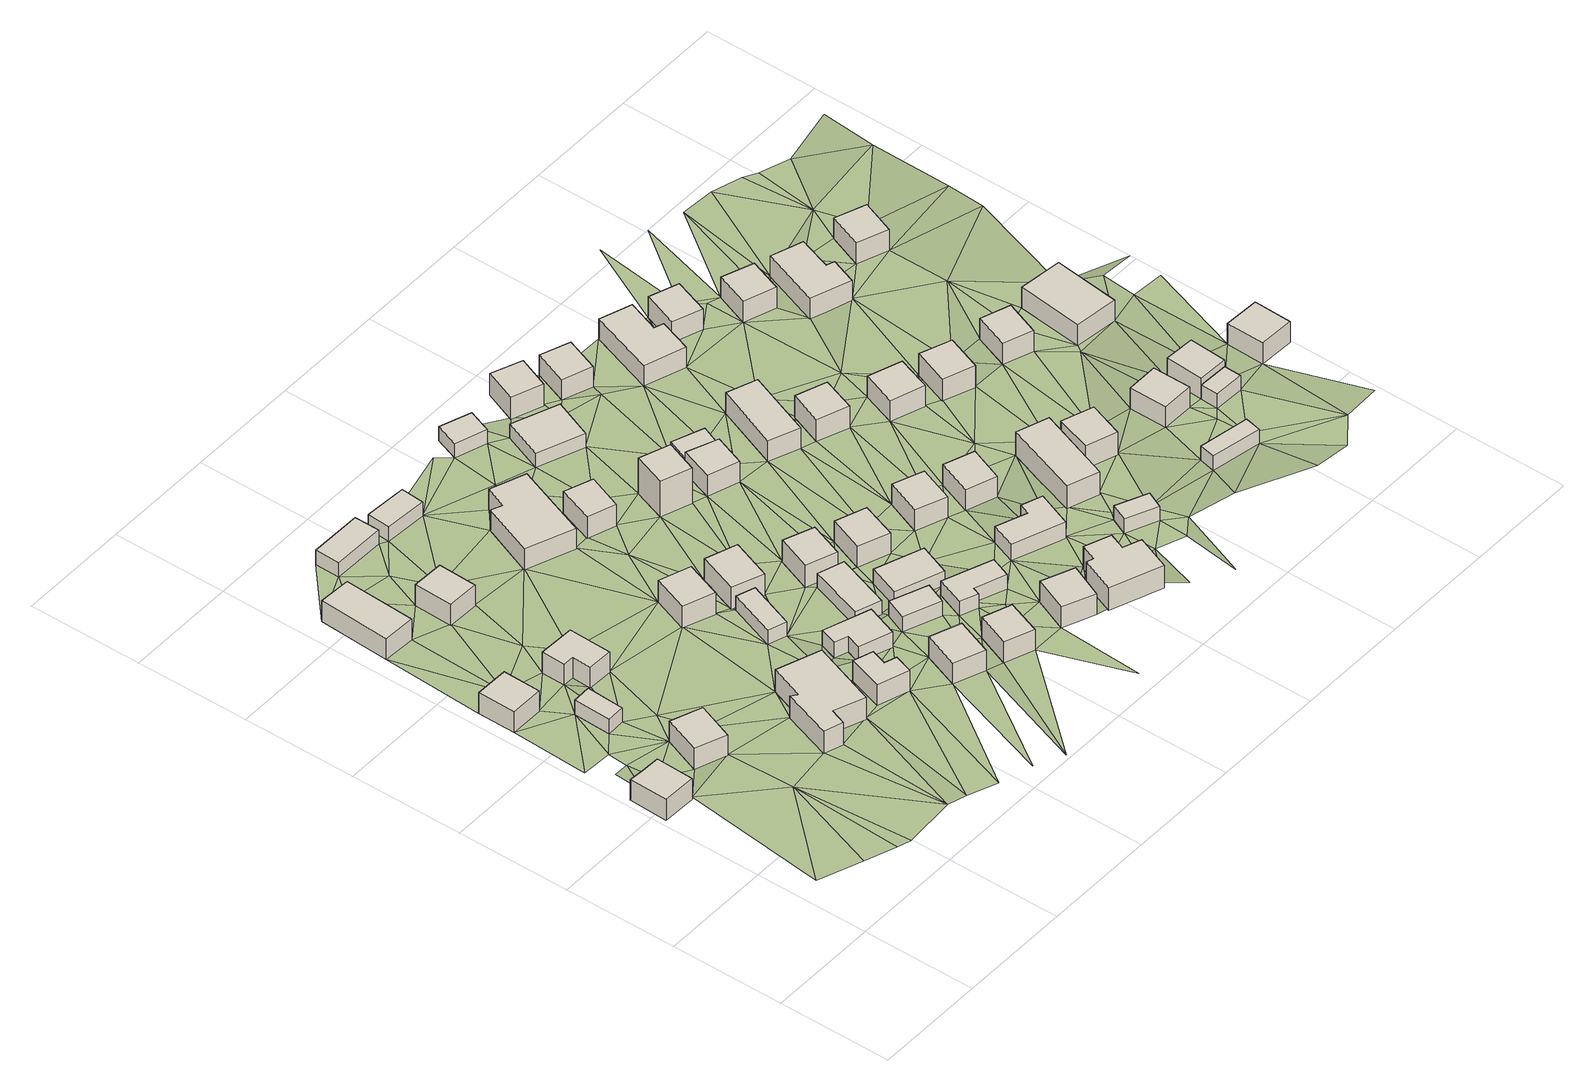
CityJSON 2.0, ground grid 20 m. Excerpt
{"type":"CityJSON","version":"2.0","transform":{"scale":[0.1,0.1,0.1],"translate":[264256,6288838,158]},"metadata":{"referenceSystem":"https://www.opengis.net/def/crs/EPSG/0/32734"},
"CityObjects":{
"building1":{"type":"Building","attributes":{"address":"12 Palm Lane Mamre 7347 Cape Town","building":"house","building:levels":"1","building_height":4.1,"roof_height":163.2,"ground_height":159.1,"plus_code":"4FRWFFP6+GQG"},"geometry":[{"type":"Solid","lod":"1","boundaries":[[[[0,1,2,3]],[[1,4,5,2]],[[4,6,7,5]],[[6,8,9,7]],[[8,0,3,9]],[[3,2,5,7,9]],[[8,6,4,1,0]]]]}]},
"building2":{"type":"Building","attributes":{"address":"109 Olyf Lane Mamre 7347 Cape Town","building":"house","building:levels":"1","building_height":4.1,"roof_height":163.13,"ground_height":159.03,"plus_code":"4FRWFFP6+JQQ"},"geometry":[{"type":"Solid","lod":"1","boundaries":[[[[10,11,12,13]],[[11,14,15,12]],[[14,16,17,15]],[[16,10,13,17]],[[13,12,15,17]],[[16,14,11,10]]]]}]},
"building3":{"type":"Building","attributes":{"address":"14 Palm Lane Mamre 7347 Cape Town","building":"house","building:levels":"1","building_height":4.1,"roof_height":163.37,"ground_height":159.27,"plus_code":"4FRWFFP6+GRP"},"geometry":[{"type":"Solid","lod":"1","boundaries":[[[[18,19,20,21]],[[19,22,23,20]],[[22,24,25,23]],[[24,18,21,25]],[[21,20,23,25]],[[24,22,19,18]]]]}]},
"building4":{"type":"Building","attributes":{"building":"cabin","building:levels":"1","building_height":2.8,"roof_height":162.07,"ground_height":159.27,"plus_code":"4FRWFFP6+HRM"},"geometry":[{"type":"Solid","lod":"1","boundaries":[[[[26,27,28,29]],[[27,30,31,28]],[[30,32,33,31]],[[32,26,29,33]],[[29,28,31,33]],[[32,30,27,26]]]]}]},
"building5":{"type":"Building","attributes":{"address":"80 Olyf Lane Mamre 7347 Cape Town","building":"house","building:levels":"1","building_height":4.1,"roof_height":162.99,"ground_height":158.89,"plus_code":"4FRWFFP6+PRC"},"geometry":[{"type":"Solid","lod":"1","boundaries":[[[[34,35,36,37]],[[35,38,39,36]],[[38,40,41,39]],[[40,34,37,41]],[[37,36,39,41]],[[40,38,35,34]]]]}]},
"building6":{"type":"Building","attributes":{"address":"107 Olyf Lane Mamre 7347 Cape Town","building":"house","building:levels":"1","building_height":4.1,"roof_height":163.16,"ground_height":159.06,"plus_code":"4FRWFFP6+JRH"},"geometry":[{"type":"Solid","lod":"1","boundaries":[[[[42,43,44,45]],[[43,46,47,44]],[[46,48,49,47]],[[48,50,51,49]],[[50,52,53,51]],[[52,42,45,53]],[[45,44,47,49,51,53]],[[52,50,48,46,43,42]]]]}]},
"building7":{"type":"Building","attributes":{"address":"18 Palm Lane Mamre 7347 Cape Town","building":"house","building:levels":"1","building_height":4.1,"roof_height":163.75,"ground_height":159.65,"plus_code":"4FRWFFP6+FWR"},"geometry":[{"type":"Solid","lod":"1","boundaries":[[[[54,55,56,57]],[[55,58,59,56]],[[58,60,61,59]],[[60,62,63,61]],[[62,64,65,63]],[[64,66,67,65]],[[66,68,69,67]],[[68,54,57,69]],[[57,56,59,61,63,65,67,69]],[[68,66,64,62,60,58,55,54]]]]}]},
"building8":{"type":"Building","attributes":{"address":"78 Olyf Lane Mamre 7347 Cape Town","building":"house","building:levels":"1","building_height":4.1,"roof_height":162.99,"ground_height":158.89,"plus_code":"4FRWFFP6+PR5"},"geometry":[{"type":"Solid","lod":"1","boundaries":[[[[70,71,72,73]],[[71,74,75,72]],[[74,76,77,75]],[[76,70,73,77]],[[73,72,75,77]],[[76,74,71,70]]]]}]},
"building9":{"type":"Building","attributes":{"building":"cabin","building:levels":"1","building_height":2.8,"roof_height":161.69,"ground_height":158.89,"plus_code":"4FRWFFP6+QVC"},"geometry":[{"type":"Solid","lod":"1","boundaries":[[[[78,79,80,81]],[[79,82,83,80]],[[82,84,85,83]],[[84,78,81,85]],[[81,80,83,85]],[[84,82,79,78]]]]}]},
"building10":{"type":"Building","attributes":{"address":"20 Palm Lane Mamre 7347 Cape Town","building":"house","building:levels":"1","building_height":4.1,"roof_height":163.75,"ground_height":159.65,"plus_code":"4FRWFFP6+FWQ"},"geometry":[{"type":"Solid","lod":"1","boundaries":[[[[86,87,88,89]],[[87,90,91,88]],[[90,92,93,91]],[[92,94,95,93]],[[94,96,97,95]],[[96,86,89,97]],[[89,88,91,93,95,97]],[[96,94,92,90,87,86]]]]}]},
"building11":{"type":"Building","attributes":{"address":"103 Olyf Lane Mamre 7347 Cape Town","building":"house","building:levels":"1","building_height":4.1,"roof_height":163.53,"ground_height":159.43,"plus_code":"4FRWFFP6+JW4"},"geometry":[{"type":"Solid","lod":"1","boundaries":[[[[98,99,100,101]],[[99,102,103,100]],[[102,104,105,103]],[[104,98,101,105]],[[101,100,103,105]],[[104,102,99,98]]]]}]},
"building12":{"type":"Building","attributes":{"building":"cabin","building:levels":"1","building_height":2.8,"roof_height":162.23,"ground_height":159.43,"plus_code":"4FRWFFP6+HX6"},"geometry":[{"type":"Solid","lod":"1","boundaries":[[[[106,107,108,109]],[[107,110,111,108]],[[110,112,113,111]],[[112,106,109,113]],[[109,108,111,113]],[[112,110,107,106]]]]}]},
"building13":{"type":"Building","attributes":{"building":"cabin","building:levels":"1","building_height":2.8,"roof_height":162.45,"ground_height":159.65,"plus_code":"4FRWFFP6+GX8"},"geometry":[{"type":"Solid","lod":"1","boundaries":[[[[114,115,116,117]],[[115,118,119,116]],[[118,120,121,119]],[[120,122,123,121]],[[122,124,125,123]],[[124,114,117,125]],[[117,116,119,121,123,125]],[[124,122,120,118,115,114]]]]}]},
"building14":{"type":"Building","attributes":{"building":"cabin","building:levels":"1","building_height":2.8,"roof_height":161.69,"ground_height":158.89,"plus_code":"4FRWFFP6+QV9"},"geometry":[{"type":"Solid","lod":"1","boundaries":[[[[126,127,128,129]],[[127,130,131,128]],[[130,132,133,131]],[[132,126,129,133]],[[129,128,131,133]],[[132,130,127,126]]]]}]},
"building15":{"type":"Building","attributes":{"address":"22 Palm Lane Mamre 7347 Cape Town","building":"house","building:levels":"1","building_height":4.1,"roof_height":163.75,"ground_height":159.65,"plus_code":"4FRWFFP6+FX9"},"geometry":[{"type":"Solid","lod":"1","boundaries":[[[[134,135,136,137]],[[135,138,139,136]],[[138,140,141,139]],[[140,134,137,141]],[[137,136,139,141]],[[140,138,135,134]]]]}]},
"building16":{"type":"Building","attributes":{"address":"101 Olyf Lane Mamre 7347 Cape Town","building":"house","building:levels":"1","building_height":4.1,"roof_height":163.53,"ground_height":159.43,"plus_code":"4FRWFFP6+HXV"},"geometry":[{"type":"Solid","lod":"1","boundaries":[[[[142,143,144,145]],[[143,146,147,144]],[[146,148,149,147]],[[148,142,145,149]],[[145,144,147,149]],[[148,146,143,142]]]]}]},
"building17":{"type":"Building","attributes":{"address":"74 Olyf Lane Mamre 7347 Cape Town","building":"house","building:levels":"1","building_height":4.1,"roof_height":163.07,"ground_height":158.97,"plus_code":"4FRWFFP6+PW4"},"geometry":[{"type":"Solid","lod":"1","boundaries":[[[[150,151,152,153]],[[151,154,155,152]],[[154,156,157,155]],[[156,158,159,157]],[[158,160,161,159]],[[160,150,153,161]],[[153,152,155,157,159,161]],[[160,158,156,154,151,150]]]]}]},
"building18":{"type":"Building","attributes":{"address":"24 Palm Lane Mamre 7347 Cape Town","building":"house","building:levels":"1","building_height":4.1,"roof_height":164.01,"ground_height":159.91,"plus_code":"4FRWFFP7+C2W"},"geometry":[{"type":"Solid","lod":"1","boundaries":[[[[162,163,164,165]],[[163,166,167,164]],[[166,168,169,167]],[[168,162,165,169]],[[165,164,167,169]],[[168,166,163,162]]]]}]},
"building19":{"type":"Building","attributes":{"building":"cabin","building:levels":"1","building_height":2.8,"roof_height":162.23,"ground_height":159.43,"plus_code":"4FRWFFP7+G2J"},"geometry":[{"type":"Solid","lod":"1","boundaries":[[[[170,171,172,173]],[[171,174,175,172]],[[174,176,177,175]],[[176,170,173,177]],[[173,172,175,177]],[[176,174,171,170]]]]}]},
"building20":{"type":"Building","attributes":{"building":"cabin","building:levels":"1","building_height":2.8,"roof_height":162.71,"ground_height":159.91,"plus_code":"4FRWFFP7+G23"},"geometry":[{"type":"Solid","lod":"1","boundaries":[[[[178,179,180,181]],[[179,182,183,180]],[[182,184,185,183]],[[184,178,181,185]],[[181,180,183,185]],[[184,182,179,178]]]]}]},
"building21":{"type":"Building","attributes":{"address":"72 Olyf Lane Mamre 7347 Cape Town","building":"house","building:levels":"1","building_height":4.1,"roof_height":163.27,"ground_height":159.17,"plus_code":"4FRWFFP6+MXM"},"geometry":[{"type":"Solid","lod":"1","boundaries":[[[[186,187,188,189]],[[187,190,191,188]],[[190,192,193,191]],[[192,186,189,193]],[[189,188,191,193]],[[192,190,187,186]]]]}]},
"building22":{"type":"Building","attributes":{"address":"99 Olyf Lane Mamre 7347 Cape Town","building":"house","building:levels":"1","building_height":4.1,"roof_height":163.71,"ground_height":159.61,"plus_code":"4FRWFFP7+H2F"},"geometry":[{"type":"Solid","lod":"1","boundaries":[[[[194,195,196,197]],[[195,198,199,196]],[[198,200,201,199]],[[200,194,197,201]],[[197,196,199,201]],[[200,198,195,194]]]]}]},
"building23":{"type":"Building","attributes":{"building":"cabin","building:levels":"1","building_height":2.8,"roof_height":162.41,"ground_height":159.61,"plus_code":"4FRWFFP7+G2H"},"geometry":[{"type":"Solid","lod":"1","boundaries":[[[[202,203,204,205]],[[203,206,207,204]],[[206,208,209,207]],[[208,202,205,209]],[[205,204,207,209]],[[208,206,203,202]]]]}]},
"building24":{"type":"Building","attributes":{"building":"cabin","building:levels":"1","building_height":2.8,"roof_height":162.71,"ground_height":159.91,"plus_code":"4FRWFFP7+F3J"},"geometry":[{"type":"Solid","lod":"1","boundaries":[[[[210,211,212,213]],[[211,214,215,212]],[[214,216,217,215]],[[216,218,219,217]],[[218,220,221,219]],[[220,210,213,221]],[[213,212,215,217,219,221]],[[220,218,216,214,211,210]]]]}]},
"building25":{"type":"Building","attributes":{"address":"26 Palm Lane Mamre 7347 Cape Town","building":"house","building:levels":"1","building_height":4.1,"roof_height":164.01,"ground_height":159.91,"plus_code":"4FRWFFP7+C3W"},"geometry":[{"type":"Solid","lod":"1","boundaries":[[[[222,223,224,225]],[[223,226,227,224]],[[226,228,229,227]],[[228,222,225,229]],[[225,224,227,229]],[[228,226,223,222]]]]}]},
"building26":{"type":"Building","attributes":{"address":"70 Olyf Lane Mamre 7347 Cape Town","building":"house","building:levels":"2","building_height":6.9,"roof_height":166.25,"ground_height":159.35,"plus_code":"4FRWFFP7+M26"},"geometry":[{"type":"Solid","lod":"1","boundaries":[[[[230,231,232,233]],[[231,234,235,232]],[[234,236,237,235]],[[236,230,233,237]],[[233,232,235,237]],[[236,234,231,230]]]]}]},
"building27":{"type":"Building","attributes":{"address":"97 Olyf Lane Mamre 7347 Cape Town","building":"house","building:levels":"1","building_height":4.1,"roof_height":163.71,"ground_height":159.61,"plus_code":"4FRWFFP7+H25"},"geometry":[{"type":"Solid","lod":"1","boundaries":[[[[238,239,240,241]],[[239,242,243,240]],[[242,244,245,243]],[[244,238,241,245]],[[241,240,243,245]],[[244,242,239,238]]]]}]},
"building28":{"type":"Building","attributes":{"building":"cabin","building:levels":"1","building_height":2.8,"roof_height":161.77,"ground_height":158.97,"plus_code":"4FRWFFP6+QXG"},"geometry":[{"type":"Solid","lod":"1","boundaries":[[[[246,247,248,249]],[[247,250,251,248]],[[250,252,253,251]],[[252,246,249,253]],[[249,248,251,253]],[[252,250,247,246]]]]}]},
"building29":{"type":"Building","attributes":{"building":"cabin","building:levels":"1","building_height":2.8,"roof_height":161.77,"ground_height":158.97,"plus_code":"4FRWFFP7+P2R"},"geometry":[{"type":"Solid","lod":"1","boundaries":[[[[254,255,256,257]],[[255,258,259,256]],[[258,260,261,259]],[[260,254,257,261]],[[257,256,259,261]],[[260,258,255,254]]]]}]},
"building30":{"type":"Building","attributes":{"address":"28 Palm Lane Mamre 7347 Cape Town","building":"house","building:levels":"1","building_height":4.1,"roof_height":164.36,"ground_height":160.26,"plus_code":"4FRWFFP7+C4F"},"geometry":[{"type":"Solid","lod":"1","boundaries":[[[[262,263,264,265]],[[263,266,267,264]],[[266,268,269,267]],[[268,270,271,269]],[[270,272,273,271]],[[272,274,275,273]],[[274,276,277,275]],[[276,262,265,277]],[[265,264,267,269,271,273,275,277]],[[276,274,272,270,268,266,263,262]]]]}]},
"building31":{"type":"Building","attributes":{"address":"68 Olyf Lane Mamre 7347 Cape Town","building":"house","building:levels":"1","building_height":4.1,"roof_height":163.45,"ground_height":159.35,"plus_code":"4FRWFFP7+M25"},"geometry":[{"type":"Solid","lod":"1","boundaries":[[[[278,279,280,281]],[[279,282,283,280]],[[282,284,285,283]],[[284,278,281,285]],[[281,280,283,285]],[[284,282,279,278]]]]}]},
"building32":{"type":"Building","attributes":{"building":"cabin","building:levels":"1","building_height":2.8,"roof_height":162.15,"ground_height":159.35,"plus_code":"4FRWFFP7+M3C"},"geometry":[{"type":"Solid","lod":"1","boundaries":[[[[284,286,287,288]],[[286,289,290,287]],[[289,278,291,290]],[[278,284,288,291]],[[288,287,290,291]],[[278,289,286,284]]]]}]},
"building33":{"type":"Building","attributes":{"address":"95 Olyf Lane Mamre 7347 Cape Town","building":"house","building:levels":"1","building_height":4.1,"roof_height":163.71,"ground_height":159.61,"plus_code":"4FRWFFP7+H35"},"geometry":[{"type":"Solid","lod":"1","boundaries":[[[[292,293,294,295]],[[293,296,297,294]],[[296,298,299,297]],[[298,292,295,299]],[[295,294,297,299]],[[298,296,293,292]]]]}]},
"building34":{"type":"Building","attributes":{"building":"cabin","building:levels":"1","building_height":2.8,"roof_height":163.06,"ground_height":160.26,"plus_code":"4FRWFFP7+F4V"},"geometry":[{"type":"Solid","lod":"1","boundaries":[[[[300,301,302,303]],[[301,304,305,302]],[[304,306,307,305]],[[306,308,309,307]],[[308,310,311,309]],[[310,300,303,311]],[[303,302,305,307,309,311]],[[310,308,306,304,301,300]]]]}]},
"building35":{"type":"Building","attributes":{"address":"63 Manna Lane Mamre 7347 Cape Town","building":"house","building:levels":"1","building_height":4.1,"roof_height":163.25,"ground_height":159.15,"plus_code":"4FRWFFP7+Q2G"},"geometry":[{"type":"Solid","lod":"1","boundaries":[[[[312,313,314,315]],[[313,316,317,314]],[[316,318,319,317]],[[318,312,315,319]],[[315,314,317,319]],[[318,316,313,312]]]]}]},
"building36":{"type":"Building","attributes":{"address":"93 Olyf Lane Mamre 7347 Cape Town","building":"house","building:levels":"1","building_height":4.1,"roof_height":163.75,"ground_height":159.65,"plus_code":"4FRWFFP7+G4P"},"geometry":[{"type":"Solid","lod":"1","boundaries":[[[[320,321,322,323]],[[321,324,325,322]],[[324,326,327,325]],[[326,320,323,327]],[[323,322,325,327]],[[326,324,321,320]]]]}]},
"building37":{"type":"Building","attributes":{"address":"61 Manna Lane Mamre 7347 Cape Town","building":"house","building:levels":"1","building_height":4.1,"roof_height":163.25,"ground_height":159.15,"plus_code":"4FRWFFP7+Q36"},"geometry":[{"type":"Solid","lod":"1","boundaries":[[[[328,329,330,331]],[[329,332,333,330]],[[332,334,335,333]],[[334,328,331,335]],[[331,330,333,335]],[[334,332,329,328]]]]}]},
"building38":{"type":"Building","attributes":{"address":"66 Olyf Lane Mamre 7347 Cape Town","building":"house","building:levels":"1","building_height":4.1,"roof_height":163.45,"ground_height":159.35,"plus_code":"4FRWFFP7+M35"},"geometry":[{"type":"Solid","lod":"1","boundaries":[[[[336,337,338,339]],[[337,340,341,338]],[[340,342,343,341]],[[342,336,339,343]],[[339,338,341,343]],[[342,340,337,336]]]]}]},
"building39":{"type":"Building","attributes":{"building":"cabin","building:levels":"1","building_height":2.8,"roof_height":163.06,"ground_height":160.26,"plus_code":"4FRWFFP7+F53"},"geometry":[{"type":"Solid","lod":"1","boundaries":[[[[344,345,346,347]],[[345,348,349,346]],[[348,350,351,349]],[[350,344,347,351]],[[347,346,349,351]],[[350,348,345,344]]]]}]},
"building40":{"type":"Building","attributes":{"address":"64 Olyf Lane Mamre 7347 Cape Town","building":"house","building:levels":"1","building_height":4.1,"roof_height":163.59,"ground_height":159.49,"plus_code":"4FRWFFP7+J4P"},"geometry":[{"type":"Solid","lod":"1","boundaries":[[[[352,353,354,355]],[[353,356,357,354]],[[356,358,359,357]],[[358,352,355,359]],[[355,354,357,359]],[[358,356,353,352]]]]}]},
"building41":{"type":"Building","attributes":{"address":"91 Olyf Lane Mamre 7347 Cape Town","building":"house","building:levels":"1","building_height":4.1,"roof_height":164.36,"ground_height":160.26,"plus_code":"4FRWFFP7+G54"},"geometry":[{"type":"Solid","lod":"1","boundaries":[[[[360,361,362,363]],[[361,364,365,362]],[[364,366,367,365]],[[366,360,363,367]],[[363,362,365,367]],[[366,364,361,360]]]]}]},
"building42":{"type":"Building","attributes":{"address":"59 Manna Lane Mamre 7347 Cape Town","building":"house","building:levels":"1","building_height":4.1,"roof_height":163.25,"ground_height":159.15,"plus_code":"4FRWFFP7+Q42"},"geometry":[{"type":"Solid","lod":"1","boundaries":[[[[368,369,370,371]],[[369,372,373,370]],[[372,374,375,373]],[[374,376,377,375]],[[376,378,379,377]],[[378,368,371,379]],[[371,370,373,375,377,379]],[[378,376,374,372,369,368]]]]}]},
"building43":{"type":"Building","attributes":{"address":"62 Olyf Lane Mamre 7347 Cape Town","building":"house","building:levels":"1","building_height":4.1,"roof_height":163.59,"ground_height":159.49,"plus_code":"4FRWFFP7+J57"},"geometry":[{"type":"Solid","lod":"1","boundaries":[[[[380,381,382,383]],[[381,384,385,382]],[[384,386,387,385]],[[386,380,383,387]],[[383,382,385,387]],[[386,384,381,380]]]]}]},
"building44":{"type":"Building","attributes":{"address":"89 Olyf Lane Mamre 7347 Cape Town","building":"house","building:levels":"1","building_height":4.1,"roof_height":164.36,"ground_height":160.26,"plus_code":"4FRWFFP7+G62"},"geometry":[{"type":"Solid","lod":"1","boundaries":[[[[388,389,390,391]],[[389,392,393,390]],[[392,394,395,393]],[[394,388,391,395]],[[391,390,393,395]],[[394,392,389,388]]]]}]},
"building45":{"type":"Building","attributes":{"address":"57 Manna Lane Mamre 7347 Cape Town","building":"house","building:levels":"1","building_height":4.1,"roof_height":163.44,"ground_height":159.34,"plus_code":"4FRWFFP7+P4X"},"geometry":[{"type":"Solid","lod":"1","boundaries":[[[[396,397,398,399]],[[397,400,401,398]],[[400,402,403,401]],[[402,396,399,403]],[[399,398,401,403]],[[402,400,397,396]]]]}]},
"building46":{"type":"Building","attributes":{"building":"cabin","building:levels":"1","building_height":2.8,"roof_height":163.76,"ground_height":160.96,"plus_code":"4FRWFFP7+C7R"},"geometry":[{"type":"Solid","lod":"1","boundaries":[[[[404,405,406,407]],[[405,408,409,406]],[[408,410,411,409]],[[410,404,407,411]],[[407,406,409,411]],[[410,408,405,404]]]]}]},
"building47":{"type":"Building","attributes":{"address":"60 Olyf Lane Mamre 7347 Cape Town","building":"house","building:levels":"1","building_height":4.1,"roof_height":163.75,"ground_height":159.65,"plus_code":"4FRWFFP7+J62"},"geometry":[{"type":"Solid","lod":"1","boundaries":[[[[412,413,414,415]],[[413,416,417,414]],[[416,418,419,417]],[[418,412,415,419]],[[415,414,417,419]],[[418,416,413,412]]]]}]},
"building48":{"type":"Building","attributes":{"address":"87 Olyf Lane Mamre 7347 Cape Town","building":"house","building:levels":"1","building_height":4.1,"roof_height":165.06,"ground_height":160.96,"plus_code":"4FRWFFP7+F7R"},"geometry":[{"type":"Solid","lod":"1","boundaries":[[[[420,421,422,423]],[[421,424,425,422]],[[424,426,427,425]],[[426,420,423,427]],[[423,422,425,427]],[[426,424,421,420]]]]}]},
"building49":{"type":"Building","attributes":{"address":"55 Manna Lane Mamre 7347 Cape Town","building":"house","building:levels":"1","building_height":4.1,"roof_height":163.44,"ground_height":159.34,"plus_code":"4FRWFFP7+P5H"},"geometry":[{"type":"Solid","lod":"1","boundaries":[[[[428,429,430,431]],[[429,432,433,430]],[[432,434,435,433]],[[434,428,431,435]],[[431,430,433,435]],[[434,432,429,428]]]]}]},
"building50":{"type":"Building","attributes":{"address":"58 Olyf Lane Mamre 7347 Cape Town","building":"house","building:levels":"1","building_height":4.1,"roof_height":164.02,"ground_height":159.92,"plus_code":"4FRWFFP7+H7R"},"geometry":[{"type":"Solid","lod":"1","boundaries":[[[[436,437,438,439]],[[437,440,441,438]],[[440,442,443,441]],[[442,436,439,443]],[[439,438,441,443]],[[442,440,437,436]]]]}]},
"building51":{"type":"Building","attributes":{"building":"cabin","building:levels":"1","building_height":2.8,"roof_height":163.76,"ground_height":160.96,"plus_code":"4FRWFFP7+F7H"},"geometry":[{"type":"Solid","lod":"1","boundaries":[[[[444,445,446,447]],[[445,448,449,446]],[[448,450,451,449]],[[450,444,447,451]],[[447,446,449,451]],[[450,448,445,444]]]]}]},
"building52":{"type":"Building","attributes":{"address":"53 Manna Lane Mamre 7347 Cape Town","building":"house","building:levels":"1","building_height":4.1,"roof_height":163.44,"ground_height":159.34,"plus_code":"4FRWFFP7+P63"},"geometry":[{"type":"Solid","lod":"1","boundaries":[[[[452,453,454,455]],[[453,456,457,454]],[[456,458,459,457]],[[458,460,461,459]],[[460,462,463,461]],[[462,452,455,463]],[[455,454,457,459,461,463]],[[462,460,458,456,453,452]]]]}]},
"building53":{"type":"Building","attributes":{"address":"85 Olyf Lane Mamre 7347 Cape Town","building":"house","building:levels":"1","building_height":4.1,"roof_height":165.06,"ground_height":160.96,"plus_code":"4FRWFFP7+F7X"},"geometry":[{"type":"Solid","lod":"1","boundaries":[[[[444,450,464,465]],[[450,466,467,464]],[[466,468,469,467]],[[468,444,465,469]],[[465,464,467,469]],[[468,466,450,444]]]]}]},
"building54":{"type":"Building","attributes":{"building":"house","building:levels":"1","building_height":4.1,"roof_height":164.02,"ground_height":159.92,"plus_code":"4FRWFFP7+H8J"},"geometry":[{"type":"Solid","lod":"1","boundaries":[[[[470,471,472,473]],[[471,474,475,472]],[[474,476,477,475]],[[476,470,473,477]],[[473,472,475,477]],[[476,474,471,470]]]]}]},
"building55":{"type":"Building","attributes":{"address":"83 Olyf Lane Mamre 7347 Cape Town","building":"house","building:levels":"1","building_height":4.1,"roof_height":165.62,"ground_height":161.52,"plus_code":"4FRWFFP7+F8Q"},"geometry":[{"type":"Solid","lod":"1","boundaries":[[[[478,479,480,481]],[[479,482,483,480]],[[482,484,485,483]],[[484,478,481,485]],[[481,480,483,485]],[[484,482,479,478]]]]}]},
"building56":{"type":"Building","attributes":{"address":"51 Manna Lane Mamre 7347 Cape Town","building":"house","building:levels":"1","building_height":4.1,"roof_height":164,"ground_height":159.9,"plus_code":"4FRWFFP7+P73"},"geometry":[{"type":"Solid","lod":"1","boundaries":[[[[486,487,488,489]],[[487,490,491,488]],[[490,492,493,491]],[[492,486,489,493]],[[489,488,491,493]],[[492,490,487,486]]]]}]},
"terrain1":{"type":"TINRelief","geometry":[{"type":"CompositeSurface","lod":"1","boundaries":[[[494,495,496]],[[494,497,495]],[[0,498,499]],[[500,498,0]],[[501,494,496]],[[500,497,19]],[[494,501,502]],[[26,11,503]],[[26,503,504]],[[498,500,18]],[[505,19,497]],[[498,18,504]],[[497,494,505]],[[18,500,19]],[[502,506,494]],[[27,504,18]],[[26,504,27]],[[11,26,507]],[[40,10,508]],[[30,27,18]],[[505,494,509]],[[494,506,509]],[[507,26,43]],[[18,510,30]],[[507,42,508]],[[510,18,24]],[[32,43,26]],[[508,34,40]],[[32,30,511]],[[42,507,43]],[[505,512,24]],[[511,43,32]],[[506,513,509]],[[30,510,514]],[[509,512,505]],[[30,514,511]],[[515,508,42]],[[43,511,46]],[[34,508,516]],[[506,517,518]],[[54,510,24]],[[516,508,515]],[[513,506,518]],[[24,512,54]],[[515,42,52]],[[34,71,35]],[[35,78,38]],[[71,34,516]],[[519,513,518]],[[520,87,517]],[[54,512,521]],[[78,84,38]],[[514,510,522]],[[523,516,515]],[[87,518,517]],[[522,510,54]],[[71,524,35]],[[35,524,78]],[[514,104,52]],[[515,52,525]],[[71,70,524]],[[96,518,86]],[[518,87,86]],[[515,525,523]],[[87,520,134]],[[526,518,96]],[[78,524,79]],[[104,514,522]],[[54,526,107]],[[525,70,523]],[[522,54,107]],[[127,524,70]],[[52,104,525]],[[79,524,127]],[[96,527,526]],[[135,134,528]],[[94,92,90]],[[96,94,527]],[[527,118,526]],[[107,526,110]],[[115,526,118]],[[107,529,522]],[[110,526,115]],[[79,127,126]],[[79,126,82]],[[87,140,90]],[[127,70,530]],[[531,118,527]],[[87,134,140]],[[70,525,154]],[[90,532,94]],[[527,94,532]],[[533,162,135]],[[107,106,529]],[[530,70,154]],[[140,532,90]],[[115,171,110]],[[534,529,106]],[[533,163,162]],[[104,535,525]],[[534,102,529]],[[534,106,112]],[[536,112,110]],[[171,115,114]],[[102,537,104]],[[532,140,182]],[[102,534,142]],[[535,104,537]],[[536,534,112]],[[114,532,182]],[[170,110,171]],[[182,140,538]],[[110,195,536]],[[162,168,135]],[[537,102,142]],[[538,135,168]],[[530,154,150]],[[171,114,539]],[[170,195,110]],[[114,182,540]],[[151,150,154]],[[535,537,541]],[[114,540,539]],[[542,182,538]],[[530,543,544]],[[186,535,541]],[[168,211,538]],[[540,545,539]],[[530,150,546]],[[547,541,537]],[[538,211,542]],[[537,142,230]],[[548,536,195]],[[548,549,536]],[[186,160,535]],[[550,545,540]],[[539,545,208]],[[142,549,230]],[[223,163,551]],[[195,170,552]],[[168,214,211]],[[214,168,166]],[[546,247,530]],[[547,537,230]],[[166,163,223]],[[539,208,553]],[[160,546,150]],[[542,211,210]],[[247,543,530]],[[552,170,553]],[[542,210,550]],[[554,545,550]],[[160,186,555]],[[214,166,556]],[[553,208,242]],[[553,242,552]],[[554,550,210]],[[214,556,216]],[[166,223,222]],[[549,548,279]],[[549,557,230]],[[546,160,255]],[[166,222,556]],[[547,236,555]],[[236,547,230]],[[255,160,555]],[[239,552,242]],[[244,242,208]],[[218,216,556]],[[239,558,552]],[[247,546,250]],[[557,549,279]],[[210,220,554]],[[556,222,218]],[[206,244,208]],[[546,255,250]],[[282,548,558]],[[206,554,220]],[[255,555,559]],[[559,555,236]],[[548,282,279]],[[300,218,222]],[[226,560,268]],[[282,558,239]],[[255,254,250]],[[300,220,218]],[[228,226,268]],[[228,300,222]],[[279,561,557]],[[244,206,296]],[[250,254,252]],[[220,310,206]],[[244,296,238]],[[561,289,236]],[[561,279,278]],[[236,289,559]],[[228,268,562]],[[300,310,220]],[[228,562,300]],[[563,252,254]],[[238,342,239]],[[562,268,266]],[[296,206,298]],[[561,278,289]],[[310,298,206]],[[239,342,282]],[[238,296,293]],[[254,564,563]],[[300,562,565]],[[284,282,566]],[[342,566,282]],[[563,564,567]],[[565,562,568]],[[298,310,321]],[[293,336,238]],[[569,570,571]],[[572,559,289]],[[568,573,574]],[[310,575,576]],[[286,284,566]],[[238,336,342]],[[559,572,564]],[[569,574,570]],[[321,310,576]],[[329,567,564]],[[345,568,574]],[[345,565,568]],[[298,321,320]],[[329,564,572]],[[298,320,292]],[[574,569,345]],[[372,289,286]],[[566,342,340]],[[286,566,340]],[[324,321,576]],[[567,329,328]],[[328,577,567]],[[336,293,353]],[[572,289,372]],[[345,344,565]],[[324,576,578]],[[565,579,578]],[[580,293,292]],[[565,344,579]],[[329,572,332]],[[348,345,569]],[[293,580,353]],[[340,372,286]],[[348,569,581]],[[581,582,583]],[[584,579,344]],[[372,332,572]],[[320,384,292]],[[585,336,353]],[[324,578,364]],[[344,350,584]],[[584,586,579]],[[364,578,579]],[[348,581,583]],[[585,587,336]],[[588,320,326]],[[324,364,326]],[[580,292,384]],[[584,350,586]],[[348,583,350]],[[332,372,369]],[[340,374,372]],[[332,369,334]],[[384,320,588]],[[374,340,587]],[[589,587,585]],[[364,588,326]],[[350,590,586]],[[350,583,410]],[[580,384,381]],[[586,591,361]],[[381,589,580]],[[586,590,591]],[[583,592,410]],[[588,364,361]],[[589,593,587]],[[588,594,384]],[[350,408,590]],[[374,397,595]],[[410,408,350]],[[591,389,361]],[[429,374,587]],[[593,589,381]],[[596,594,588]],[[597,598,595]],[[400,397,374]],[[588,361,599]],[[396,595,397]],[[429,587,593]],[[389,600,361]],[[595,396,597]],[[596,588,599]],[[381,380,593]],[[374,429,400]],[[592,404,410]],[[416,594,596]],[[590,408,424]],[[594,416,380]],[[593,380,416]],[[601,404,592]],[[600,590,421]],[[361,600,440]],[[590,424,421]],[[440,599,361]],[[602,400,429]],[[402,400,602]],[[603,424,408]],[[604,429,593]],[[405,603,408]],[[402,605,396]],[[416,606,593]],[[428,602,429]],[[402,602,428]],[[601,607,404]],[[413,599,440]],[[604,432,429]],[[424,603,426]],[[606,604,593]],[[600,421,608]],[[440,600,442]],[[413,606,416]],[[445,603,405]],[[603,445,426]],[[609,405,404]],[[437,413,440]],[[608,442,600]],[[428,610,402]],[[404,607,609]],[[445,444,426]],[[604,452,432]],[[420,608,421]],[[448,445,405]],[[420,426,468]],[[468,426,444]],[[452,434,432]],[[448,405,609]],[[468,608,420]],[[437,611,413]],[[612,428,434]],[[606,413,611]],[[442,608,470]],[[436,442,470]],[[452,612,434]],[[482,448,609]],[[613,614,615]],[[606,490,614]],[[611,437,436]],[[608,468,471]],[[448,482,450]],[[470,476,436]],[[471,468,466]],[[608,471,470]],[[615,614,490]],[[609,616,482]],[[450,479,466]],[[450,482,479]],[[611,436,476]],[[492,490,606]],[[492,606,611]],[[452,615,617]],[[618,612,452]],[[490,487,615]],[[466,479,619]],[[466,619,471]],[[611,476,474]],[[618,452,617]],[[617,615,487]],[[474,471,620]],[[620,471,619]],[[617,487,486]],[[619,479,621]],[[492,611,622]],[[611,474,622]],[[617,623,618]],[[624,474,620]],[[492,625,486]],[[623,617,626]],[[626,617,627]],[[628,617,486]],[[492,622,625]],[[627,617,628]],[[486,625,628]],[[628,629,627]]]}]}
},
"vertices":[
[39,445,11],[11,447,11],[11,447,52],[39,445,52],[9,379,11],[9,379,52],[69,377,11],[69,377,52],[71,444,11],[71,444,52],
[23,740,10],[22,673,10],[22,673,51],[23,740,51],[81,673,10],[81,673,51],[82,739,10],[82,739,51],
[145,480,13],[120,414,13],[120,414,54],[145,480,54],[174,394,13],[174,394,54],[199,460,13],[199,460,54],
[106,626,13],[104,560,13],[104,560,41],[106,626,41],[136,561,13],[136,561,41],[139,627,13],[139,627,41],
[89,917,9],[95,1043,9],[95,1043,50],[89,917,50],[39,1046,9],[39,1046,50],[32,920,9],[32,920,50],
[149,721,11],[148,679,11],[148,679,52],[149,721,52],[168,679,11],[168,679,52],[167,645,11],[167,645,52],[211,644,11],[211,644,52],[213,719,11],[213,719,52],
[326,425,14],[304,365,14],[304,365,58],[326,425,58],[294,373,14],[294,373,58],[264,286,14],[264,286,58],[297,275,14],[297,275,58],[307,303,14],[307,303,58],[361,283,14],[361,283,58],[402,398,14],[402,398,58],
[207,958,9],[151,960,9],[151,960,50],[207,958,50],[149,892,9],[149,892,50],[205,890,9],[205,890,50],
[130,1086,9],[223,1085,9],[223,1085,37],[130,1086,37],[223,1129,9],[223,1129,37],[131,1130,9],[131,1130,37],
[392,287,17],[447,269,17],[447,269,58],[392,287,58],[458,302,17],[458,302,58],[437,309,17],[437,309,58],[446,337,17],[446,337,58],[412,348,17],[412,348,58],
[352,620,12],[406,600,12],[406,600,55],[352,620,55],[429,664,12],[429,664,55],[375,683,12],[375,683,55],
[430,581,14],[400,498,14],[400,498,42],[430,581,42],[432,487,14],[432,487,42],[462,570,14],[462,570,42],
[529,406,14],[448,434,14],[448,434,44],[529,406,44],[438,403,14],[438,403,44],[461,395,14],[461,395,44],[452,370,14],[452,370,44],[509,350,14],[509,350,44],
[240,1118,9],[237,1077,9],[237,1077,37],[240,1118,37],[311,1072,9],[311,1072,37],[314,1113,9],[314,1113,37],
[498,229,17],[551,209,17],[551,209,58],[498,229,58],[575,273,17],[575,273,58],[522,293,17],[522,293,58],
[454,659,12],[429,589,12],[429,589,55],[454,659,55],[483,569,12],[483,569,55],[509,640,12],[509,640,55],
[381,1004,10],[366,966,10],[366,966,51],[381,1004,51],[347,974,10],[347,974,51],[310,882,10],[310,882,51],[393,850,10],[393,850,51],[442,981,10],[442,981,51],
[579,198,19],[629,179,19],[629,179,60],[579,198,60],[651,239,19],[651,239,60],[602,257,19],[602,257,60],
[543,518,14],[511,422,14],[511,422,42],[543,518,42],[555,407,14],[555,407,42],[588,503,14],[588,503,42],
[620,370,17],[556,395,17],[556,395,47],[620,370,47],[541,358,17],[541,358,47],[605,333,17],[605,333,47],
[443,914,10],[421,852,10],[421,852,53],[443,914,53],[469,835,10],[469,835,53],[492,896,10],[492,896,53],
[555,593,14],[532,532,14],[532,532,57],[555,593,57],[585,513,14],[585,513,57],[607,573,14],[607,573,57],
[579,403,16],[661,373,16],[661,373,44],[579,403,44],[682,428,16],[682,428,44],[599,458,16],[599,458,44],
[638,362,19],[619,313,19],[619,313,47],[638,362,47],[650,301,19],[650,301,47],[655,314,19],[655,314,47],[709,294,19],[709,294,47],[723,330,19],[723,330,47],
[716,239,19],[691,179,19],[691,179,60],[716,239,60],[746,156,19],[746,156,60],[772,216,19],[772,216,60],
[523,796,12],[575,777,12],[575,777,82],[523,796,82],[596,834,12],[596,834,82],[543,853,12],[543,853,82],
[688,540,16],[635,559,16],[635,559,57],[688,540,57],[612,498,16],[612,498,57],[666,478,16],[666,478,57],
[454,1155,10],[439,1113,10],[439,1113,38],[454,1155,38],[493,1095,10],[493,1095,38],[508,1136,10],[508,1136,38],
[523,1077,10],[496,1007,10],[496,1007,38],[523,1077,38],[576,977,10],[576,977,38],[603,1046,10],[603,1046,38],
[857,216,19],[812,233,19],[812,233,64],[857,216,64],[801,205,19],[801,205,64],[788,209,19],[788,209,64],[764,148,19],[764,148,64],[853,114,19],[853,114,64],[877,175,19],[877,175,64],[846,187,19],[846,187,64],
[620,826,13],[600,769,13],[600,769,54],[620,826,54],[654,751,13],[654,751,54],[674,805,13],[674,805,54],
[690,844,13],[690,844,42],[674,805,42],[635,865,13],[635,865,42],[620,826,42],
[803,523,16],[751,543,16],[751,543,57],[803,523,57],[727,481,16],[727,481,57],[780,461,16],[780,461,57],
[761,328,19],[849,295,19],[849,295,51],[761,328,51],[873,357,19],[873,357,51],[837,370,19],[837,370,51],[830,351,19],[830,351,51],[777,371,19],[777,371,51],
[579,1159,9],[557,1102,9],[557,1102,52],[579,1159,52],[610,1082,9],[610,1082,52],[632,1138,9],[632,1138,52],
[830,510,17],[807,449,17],[807,449,58],[830,510,58],[859,431,17],[859,431,58],[882,491,17],[882,491,58],
[656,1127,12],[634,1067,12],[634,1067,52],[656,1127,52],[685,1049,12],[685,1049,52],[707,1108,12],[707,1108,52],
[767,726,13],[811,841,13],[811,841,54],[767,726,54],[759,860,13],[759,860,54],[715,746,13],[715,746,54],
[921,262,23],[907,232,23],[907,232,51],[921,262,51],[961,208,23],[961,208,51],[975,238,23],[975,238,51],
[815,775,13],[793,717,13],[793,717,56],[815,775,56],[847,697,13],[847,697,56],[868,756,13],[868,756,56],
[955,315,17],[1002,447,17],[1002,447,64],[955,315,64],[947,466,17],[947,466,64],[900,334,17],[900,334,64],
[827,1088,12],[772,1107,12],[772,1107,52],[827,1088,52],[732,992,12],[732,992,52],[803,968,12],[803,968,52],[823,1026,12],[823,1026,52],[807,1032,12],[807,1032,52],
[972,698,15],[914,718,15],[914,718,56],[972,698,56],[893,658,15],[893,658,56],[951,638,15],[951,638,56],
[1061,410,17],[1007,429,17],[1007,429,64],[1061,410,64],[986,366,17],[986,366,64],[1039,348,17],[1039,348,64],
[853,1079,13],[831,1017,13],[831,1017,54],[853,1079,54],[882,999,13],[882,999,54],[904,1061,13],[904,1061,54],
[1178,193,30],[1184,222,30],[1184,222,58],[1178,193,58],[1096,238,30],[1096,238,58],[1090,210,30],[1090,210,58],
[1029,606,15],[1052,668,15],[1052,668,58],[1029,606,58],[998,688,15],[998,688,58],[975,626,15],[975,626,58],
[1176,389,30],[1120,389,30],[1120,389,71],[1176,389,71],[1120,322,30],[1120,322,71],[1176,322,30],[1176,322,71],
[953,1022,13],[931,963,13],[931,963,54],[953,1022,54],[986,944,13],[986,944,54],[1007,1002,13],[1007,1002,54],
[1163,646,19],[1112,664,19],[1112,664,60],[1163,646,60],[1090,603,19],[1090,603,60],[1140,585,19],[1140,585,60],
[1201,320,30],[1200,289,30],[1200,289,58],[1201,320,58],[1253,287,30],[1253,287,58],[1254,318,30],[1254,318,58],
[1034,994,13],[997,891,13],[997,891,54],[1034,994,54],[1066,866,13],[1066,866,54],[1083,912,13],[1083,912,54],[1069,917,13],[1069,917,54],[1089,975,13],[1089,975,54],
[1254,318,71],[1201,320,71],[1258,384,30],[1258,384,71],[1205,387,30],[1205,387,71],
[1190,542,19],[1266,533,19],[1266,533,60],[1190,542,60],[1280,649,19],[1280,649,60],[1204,658,19],[1204,658,60],
[1377,358,35],[1315,361,35],[1315,361,76],[1377,358,76],[1313,294,35],[1313,294,76],[1375,291,35],[1375,291,76],
[1205,948,19],[1152,968,19],[1152,968,60],[1205,948,60],[1129,908,19],[1129,908,60],[1182,888,19],[1182,888,60],
[178,275,15],[40,123,13],[115,93,16],[69,377,15],[66,497,13],[42,499,11],[71,444,13],[169,73,16],[193,66,16],[16,536,11],[68,533,13],[174,394,15],[288,73,16],[81,673,11],[82,739,11],[264,286,15],[178,530,13],[167,645,13],[294,373,15],[297,275,15],[211,644,13],[178,780,11],[149,892,11],[318,61,19],[361,283,17],[307,303,17],[369,41,19],[304,365,17],[352,620,14],[205,890,11],[178,1030,9],[310,882,12],[402,398,17],[452,370,17],[429,25,19],[406,600,14],[311,1072,10],[461,395,17],[509,350,17],[478,1,19],[429,589,14],[393,850,12],[483,569,14],[429,780,12],[575,273,19],[555,407,16],[556,395,19],[421,852,12],[605,333,19],[419,1138,10],[314,1113,10],[579,403,19],[429,1030,10],[469,835,12],[555,593,16],[509,640,14],[620,370,19],[680,25,23],[585,513,16],[588,503,16],[661,373,19],[492,896,12],[680,275,19],[575,777,13],[607,573,16],[576,977,12],[764,148,23],[596,834,13],[812,233,23],[557,1102,12],[603,1046,12],[849,295,23],[680,780,14],[610,1082,12],[857,216,23],[908,175,23],[853,114,29],[877,86,29],[680,1030,11],[846,187,23],[877,175,23],[830,351,23],[837,370,23],[632,1138,12],[873,357,23],[900,334,23],[847,697,15],[960,156,23],[941,50,29],[994,180,23],[931,275,23],[815,775,15],[955,315,23],[811,841,15],[931,530,16],[868,756,15],[1039,348,23],[986,366,23],[1066,151,35],[931,780,15],[951,638,17],[823,1026,13],[975,626,17],[827,1088,13],[807,1032,13],[1029,606,17],[1061,410,19],[1189,93,35],[931,1030,13],[1182,275,30],[997,891,15],[926,1226,12],[1066,866,19],[1250,86,35],[1182,530,19],[1303,127,35],[1003,1197,12],[1182,780,19],[1061,1177,18],[1069,917,19],[1083,912,19],[1089,975,19],[1365,125,40],[1182,1030,19],[1121,1173,18],[1319,538,30],[1324,600,30],[1376,534,30],[1335,834,28],[1173,1156,19],[1381,596,30],[1339,901,28],[1196,1143,19],[1249,1125,19],[1342,1045,26],[1350,1142,26]
]}
